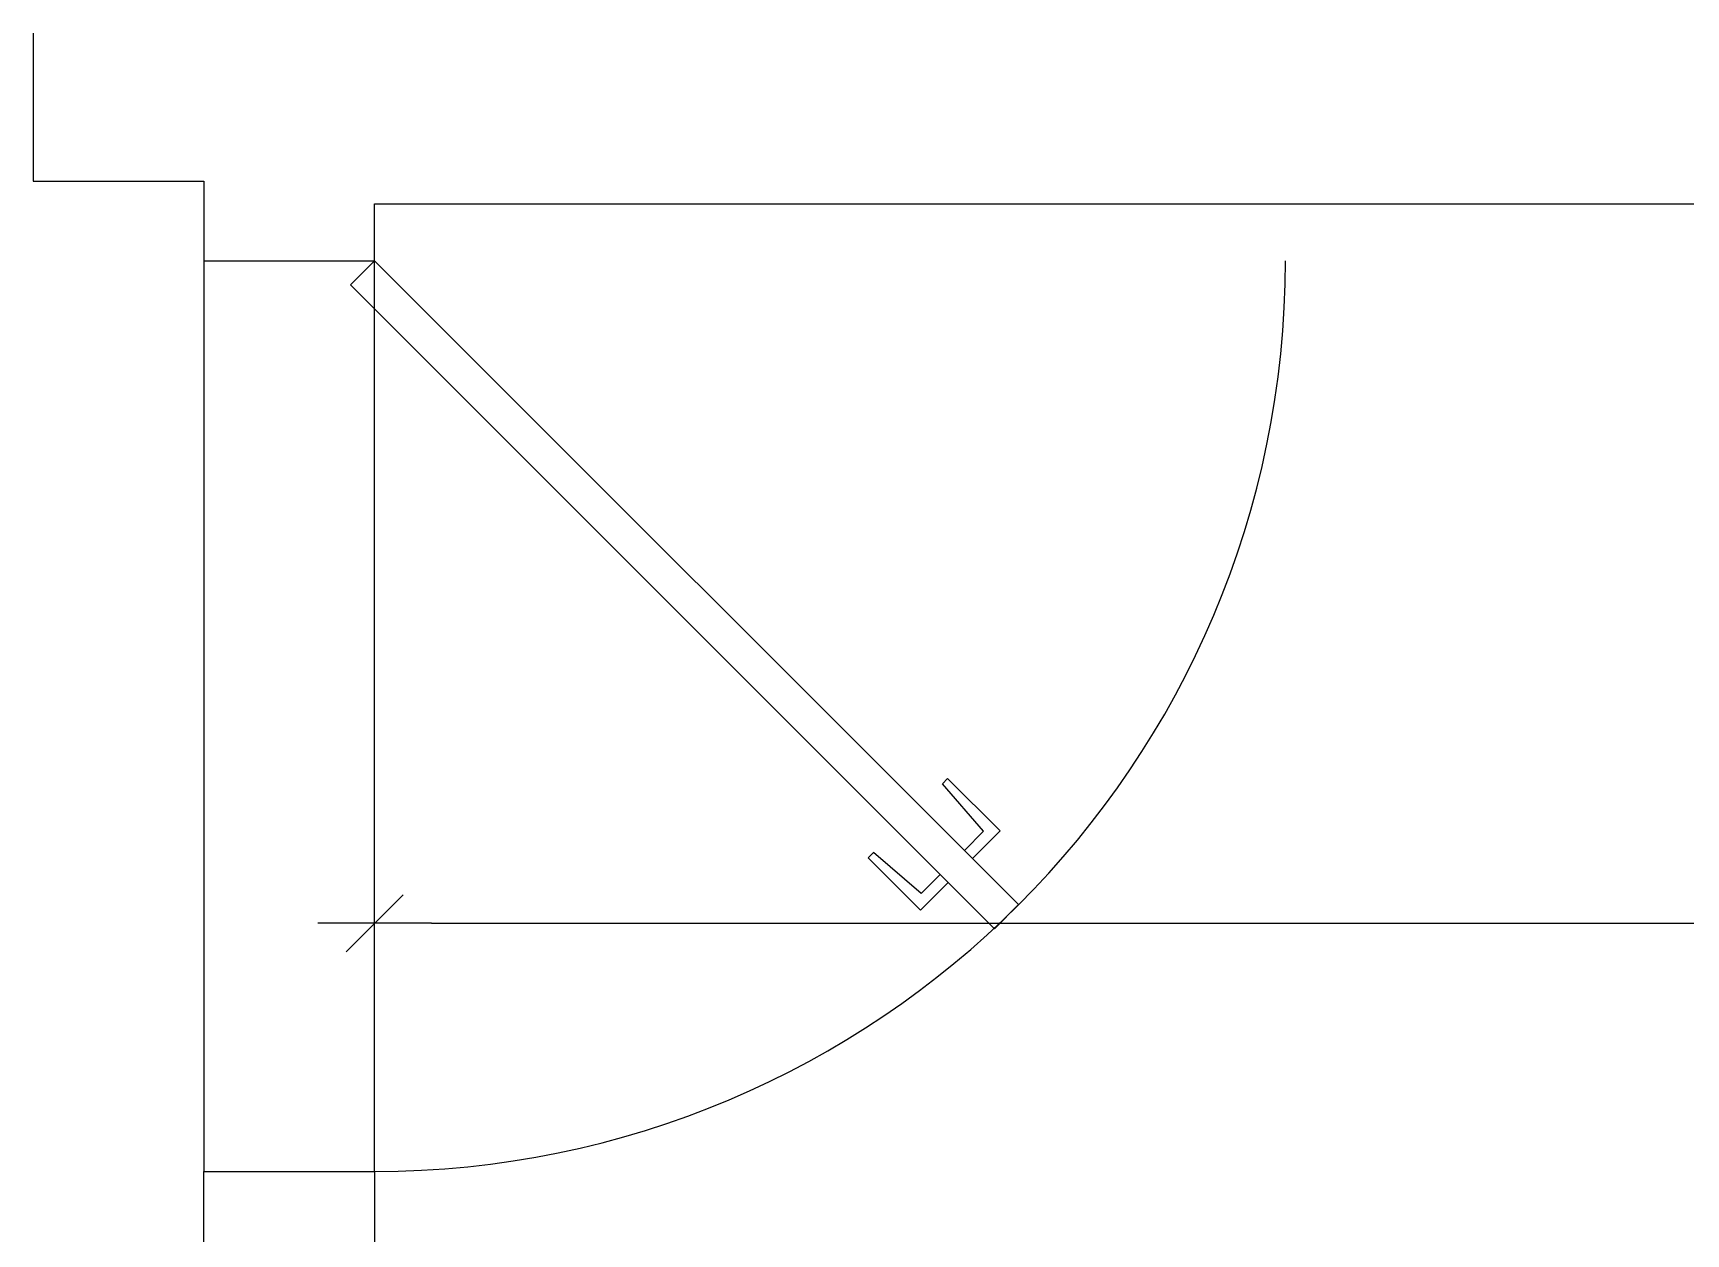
# Model space of a CAD drawing. Header units: millimetres. Extents: x 1573 to 2177, y 1587 to 1932.
# Drawn here: x 1900.32 to 1902.498, y 1913.193 to 1914.775 of the extents above; entities that cross this region are included whole.
import ezdxf

# ---------------------------------------------------------------- set-up
doc = ezdxf.new("R2010")
doc.units = ezdxf.units.MM
doc.header["$LTSCALE"] = 0.03
doc.linetypes.add('HIDDEN', pattern=[9.525, 6.35, -3.175])
doc.layers.add('-HIDRO', color=8, linetype='Continuous')

# ---------------------------------------------------------------- blocks, each defined once
blk = doc.blocks.new('TICK1')
for p, q in [((0, 1), (0, -1)), ((0.5, 0.5), (-0.5, -0.5)), ((-1, 0), (1, 0))]:
    blk.add_line(p, q)

msp = doc.modelspace()

# ---------------------------------------------------------------- linework, layer by layer
at = {"layer": '-HIDRO'}
for p, q in [((1900.3204, 1914.7753), (1900.3204, 1914.5803)), ((1900.3204, 1914.5803), (1900.5454, 1914.5803)), ((1900.5454, 1914.5803), (1900.5454, 1914.4753)), ((1900.7704, 1913.6503), (1900.7704, 1914.5503)), ((1900.7704, 1914.4753), (1900.7704, 1914.5503)), ((1900.7704, 1914.5503), (1904.1829, 1914.5503)), ((1900.5454, 1914.4753), (1900.5454, 1913.2753)), ((1900.5454, 1914.4753), (1900.7704, 1914.4753)), ((1900.7704, 1914.4753), (1900.7386, 1914.4435)), ((1900.7704, 1913.2753), (1900.7704, 1914.4753)), ((1901.6189, 1913.6268), (1900.7704, 1914.4753)), ((1900.7386, 1914.4435), (1901.5871, 1913.5949)), ((1901.5254, 1913.7931), (1901.5185, 1913.7861)), ((1901.5944, 1913.7241), (1901.5254, 1913.7931)), ((1901.5726, 1913.7235), (1901.5185, 1913.7861)), ((1901.558, 1913.6877), (1901.5944, 1913.7241)), ((1901.5474, 1913.6983), (1901.5726, 1913.7235)), ((1901.4208, 1913.6884), (1901.4277, 1913.6954)), ((1901.4898, 1913.6194), (1901.4208, 1913.6884)), ((1901.4904, 1913.6413), (1901.4277, 1913.6954)), ((1901.5156, 1913.6665), (1901.4904, 1913.6413)), ((1901.5262, 1913.6559), (1901.4898, 1913.6194)), ((1901.5871, 1913.5949), (1901.6189, 1913.6268)), ((1900.8454, 1913.6023), (1906.4359, 1913.6023)), ((1900.5454, 1908.8053), (1900.5454, 1913.2753)), ((1900.5454, 1913.2753), (1900.7704, 1913.2753)), ((1900.7704, 1913.2753), (1900.7704, 1911.1303))]:
    msp.add_line(p, q, dxfattribs=at)
at = {"layer": '-HIDRO', "linetype": 'HIDDEN'}
msp.add_line((1900.7704, 1913.2783), (1900.7704, 1913.6113), dxfattribs=at)
at = {"layer": '-HIDRO'}
msp.add_arc((1900.7704, 1914.4753), 1.2, 270, 0, dxfattribs=at)

# ---------------------------------------------------------------- block references
at = {"layer": '-HIDRO', "xscale": 0.07499999993790162, "yscale": 0.07499999993790162, "zscale": 0.07499999993790162, "rotation": 180}
msp.add_blockref('TICK1', (1900.7704, 1913.6023), dxfattribs=at)

doc.saveas('drawing.dxf')
